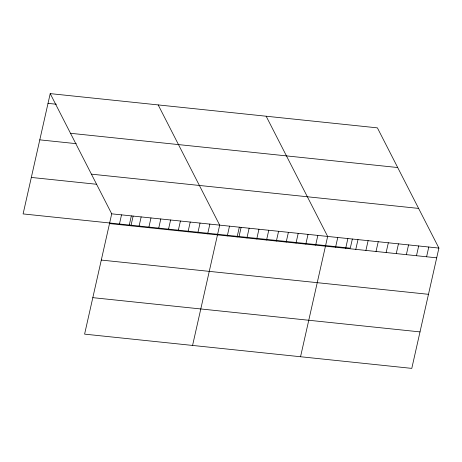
<?xml version="1.0" encoding="UTF-8"?>
<svg xmlns="http://www.w3.org/2000/svg" width="462" height="462" viewBox="0 0 462 462"><rect width="100%" height="100%" fill="white"/><g stroke="black" fill="none" stroke-linecap="round" stroke-linejoin="round"><path stroke-width="0.69" d="M50.214 93.619L111.712 213.831L84.598 334.136L411.786 368.381L438.9 248.077L377.402 127.864L50.214 93.619L23.1 213.923L350.288 248.169L352.344 239.05M119.329 224.613L121.523 214.859M129.146 225.641L131.341 215.887M131.075 225.225L133.125 216.101M138.958 226.669L141.158 216.915M148.776 227.691L150.976 217.937M158.593 228.719L160.788 218.965M168.405 229.747L170.605 219.993M178.222 230.775L180.423 221.021M188.04 231.803L190.234 222.049M197.852 232.831L200.052 223.077M207.669 233.859L209.869 224.105M192.573 345.437L219.681 225.133L158.183 104.92M227.298 235.915L229.498 226.161M237.116 236.942L239.316 227.189M239.045 236.527L241.1 227.402M246.933 237.97L249.128 228.216M256.745 238.998L258.945 229.244M266.562 240.021L268.763 230.272M276.38 241.048L278.574 231.295M286.197 242.076L288.392 232.322M296.009 243.104L298.209 233.35M305.827 244.132L308.027 234.378M315.644 245.16L317.839 235.406M300.543 356.739L327.656 236.434L266.158 116.222M335.568 247.245L337.768 237.491M345.686 248.308L347.88 238.554M355.798 249.365L357.992 239.611M365.91 250.421L368.11 240.667M376.022 251.484L378.222 241.73M386.134 252.541L388.334 242.787M396.252 253.598L398.446 243.844M406.364 254.654L408.558 244.9M416.476 255.717L418.676 245.963M426.588 256.774L428.788 247.02M48.013 103.367L56.428 104.25M70.507 133.287L397.695 167.533M39.79 139.853L76.253 143.67M91.418 174.157L418.607 208.408M31.324 177.437L96.523 184.263M111.712 213.831L438.9 248.077M109.511 223.585L436.7 257.831M101.288 260.066L428.482 294.317M92.822 297.655L420.01 331.901"/></g></svg>
